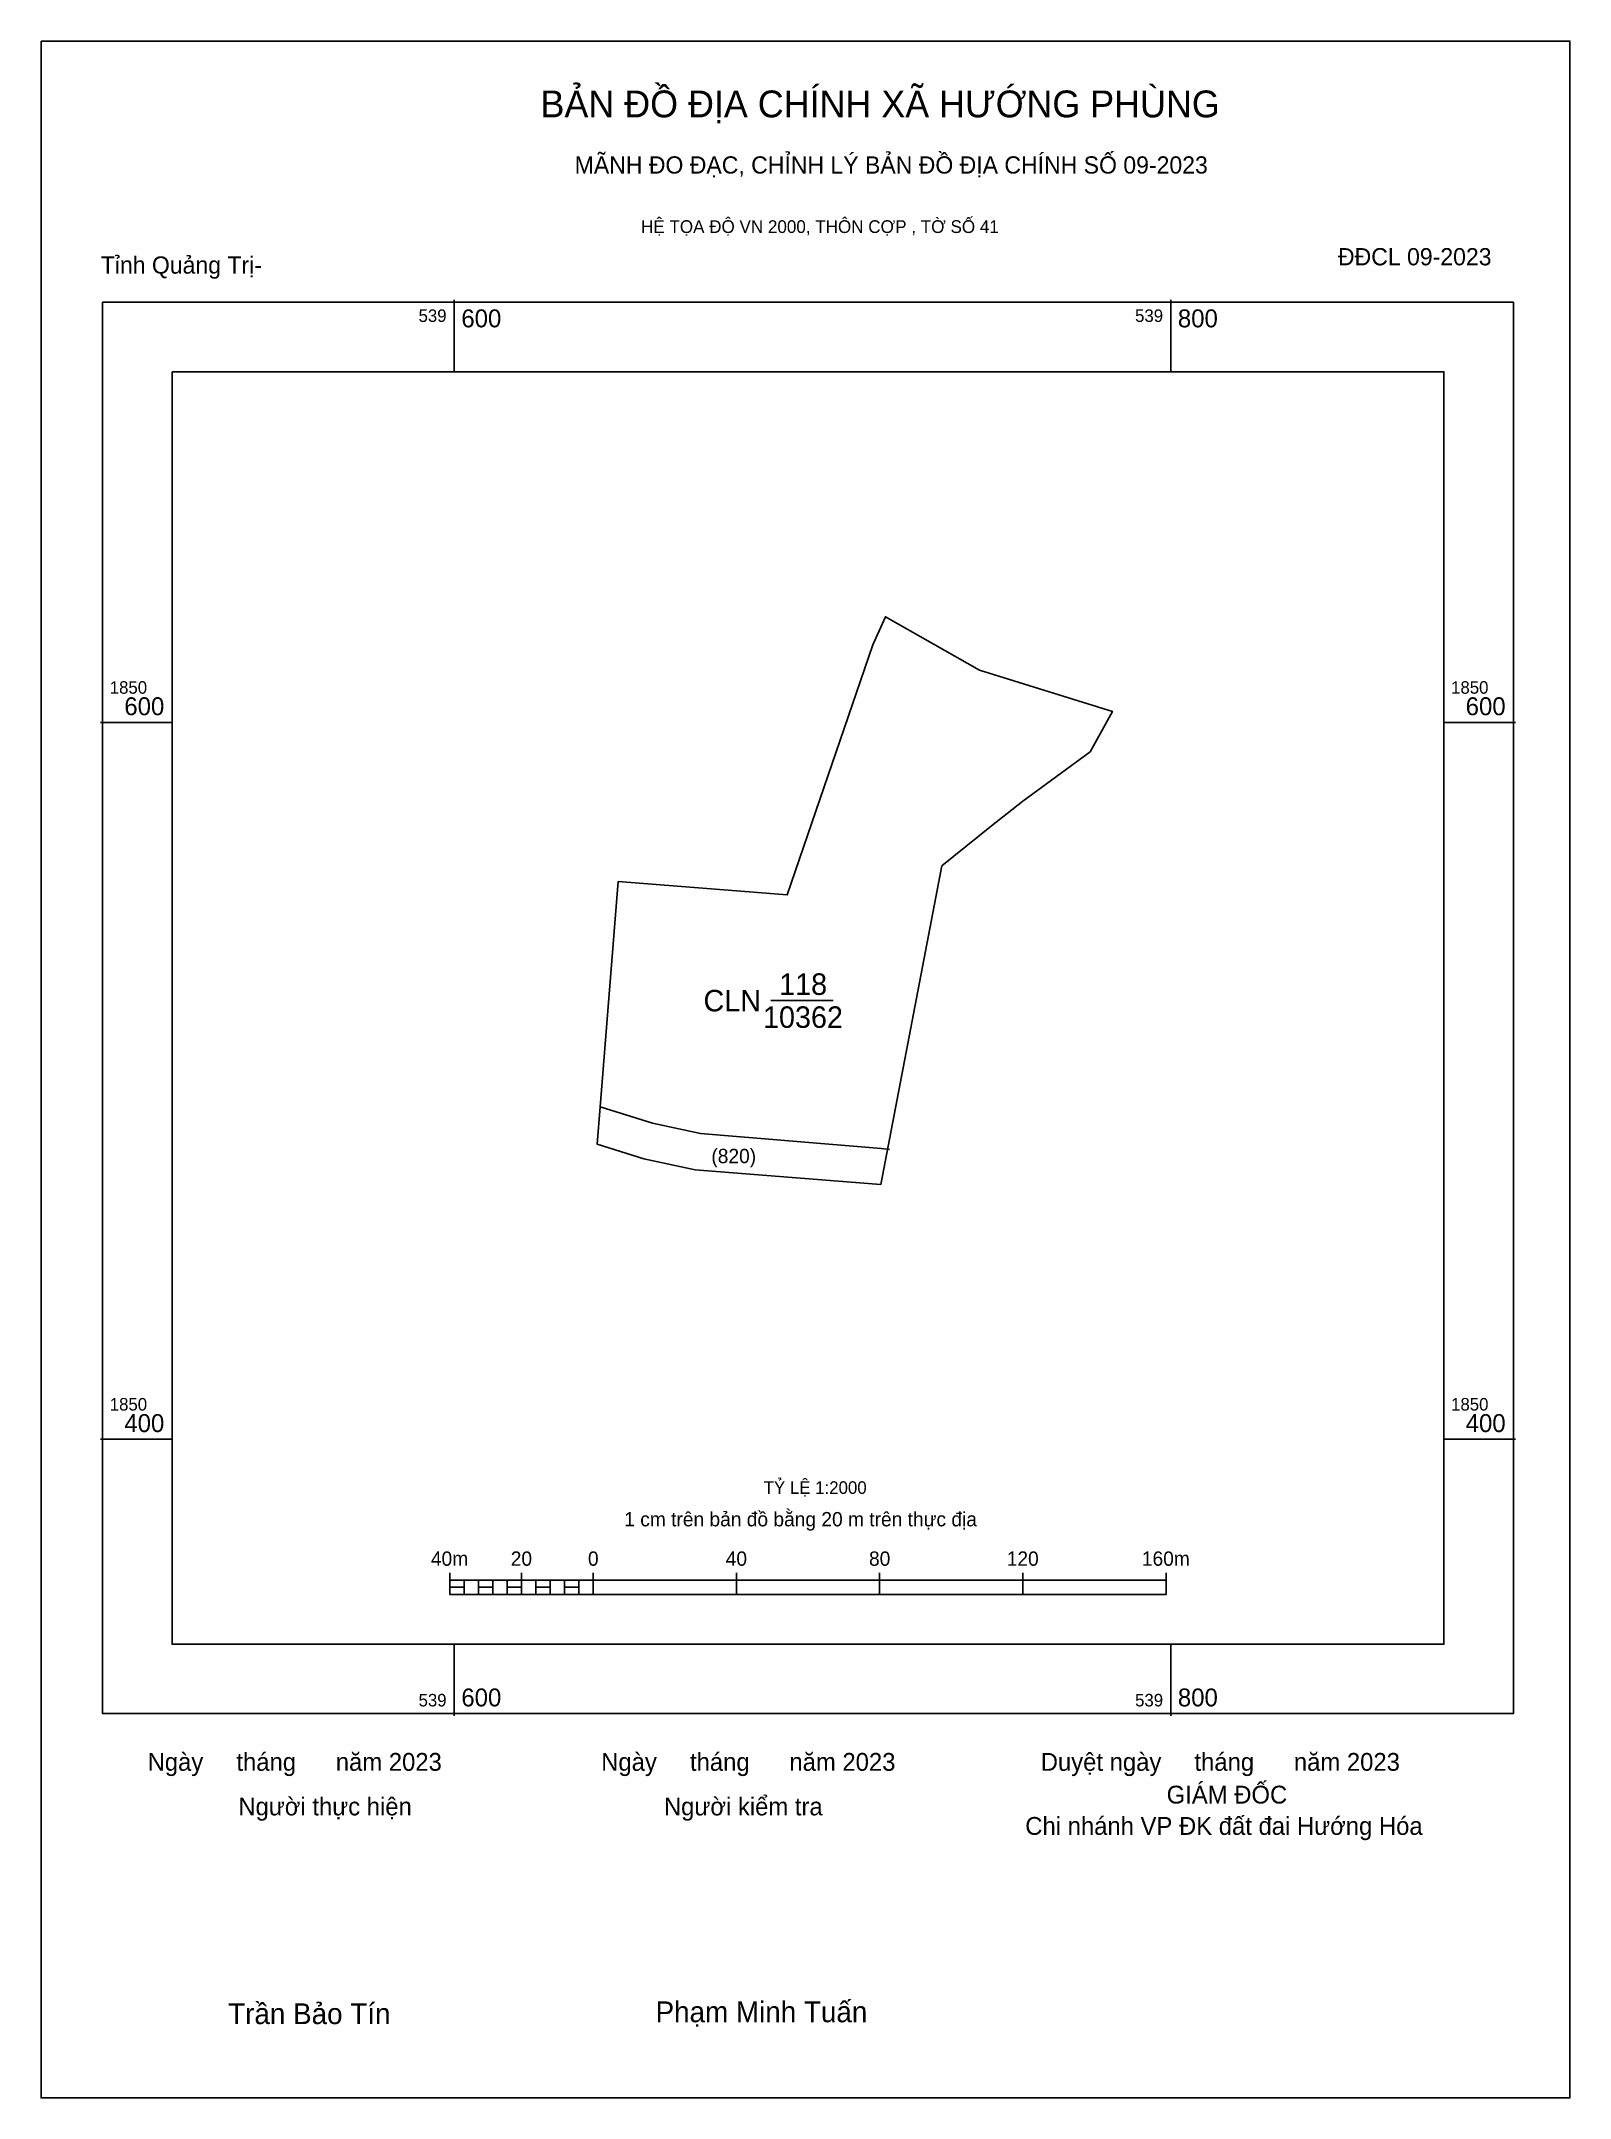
# Model space of a CAD drawing. Extents: x 539485 to 539911, y 1850216 to 1850790.
import ezdxf

# ---------------------------------------------------------------- set-up
doc = ezdxf.new("R2010")
doc.units = 0
for name, color, linetype in [('Level 10', 7, 'Continuous'), ('Level 13', 7, 'Continuous'), ('Level 15', 7, 'Continuous'), ('Level 27', 7, 'Continuous'), ('Level 50', 7, 'Continuous'), ('Level 6', 7, 'Continuous'), ('Level 62', 7, 'Continuous'), ('Level 63', 7, 'Continuous'), ('Level 9', 7, 'Continuous')]:
    doc.layers.add(name, color=color, linetype=linetype)

msp = doc.modelspace()

# ---------------------------------------------------------------- linework, layer by layer
at = {"layer": 'Level 10'}
msp.add_line((539688.37, 1850522.37), (539705.81, 1850522.37), dxfattribs=at)
msp.add_lwpolyline([(539758.71, 1850578.05), (539749.94, 1850571.1), (539736.13, 1850559.96), (539719.09, 1850471.09), (539717.9, 1850471.17), (539667.26, 1850475.2), (539652.91, 1850478.21), (539639.89, 1850482.33), (539640.72, 1850492.74), (539645.75, 1850555.58), (539692.97, 1850551.88), (539716.85, 1850621.62)], dxfattribs=at)
at = {"layer": 'Level 15'}
msp.add_lwpolyline([(539484.7, 1850790.07), (539911.42, 1850790.07), (539911.42, 1850216.24), (539484.7, 1850216.24)], close=True, dxfattribs=at)
at = {"layer": 'Level 27'}
for p, q in [((539716.85, 1850621.62), (539716.83, 1850621.63)), ((539645.75, 1850555.58), (539645.76, 1850555.6)), ((539736.13, 1850559.96), (539736.13, 1850559.94)), ((539736.13, 1850559.96), (539736.15, 1850559.96)), ((539639.89, 1850482.33), (539639.88, 1850482.31)), ((539719.09, 1850471.09), (539719.11, 1850471.09))]:
    msp.add_line(p, q, dxfattribs=at)
at = {"layer": 'Level 50'}
for points in [[(539716.85, 1850621.62), (539720.38, 1850629.45), (539746.66, 1850614.6), (539783.72, 1850603.07), (539777.5, 1850591.83), (539758.71, 1850578.05)], [(539640.72, 1850492.74), (539655.33, 1850488.16), (539668.79, 1850485.28), (539719.22, 1850481.16), (539721.5, 1850480.87)]]:
    msp.add_lwpolyline(points, dxfattribs=at)
at = {"layer": 'Level 62'}
msp.add_lwpolyline([(539521.25, 1850697.85), (539876.27, 1850697.85), (539876.27, 1850342.82), (539521.25, 1850342.82)], close=True, dxfattribs=at)
at = {"layer": 'Level 63'}
for p, q in [((539600, 1850717.85), (539600, 1850697.85)), ((539800, 1850717.85), (539800, 1850697.85)), ((539501.25, 1850600), (539521.25, 1850600)), ((539876.27, 1850600), (539896.27, 1850600)), ((539501.25, 1850400), (539521.25, 1850400)), ((539876.27, 1850400), (539896.27, 1850400)), ((539598.76, 1850362.69), (539598.76, 1850356.69)), ((539598.76, 1850360.69), (539798.76, 1850360.69)), ((539602.76, 1850360.69), (539602.76, 1850356.69)), ((539606.76, 1850360.69), (539606.76, 1850356.69)), ((539610.76, 1850360.69), (539610.76, 1850356.69)), ((539614.76, 1850360.69), (539614.76, 1850356.69)), ((539618.76, 1850362.69), (539618.76, 1850356.69)), ((539618.76, 1850360.69), (539618.76, 1850356.69)), ((539622.76, 1850360.69), (539622.76, 1850356.69)), ((539626.76, 1850360.69), (539626.76, 1850356.69)), ((539630.76, 1850360.69), (539630.76, 1850356.69)), ((539634.76, 1850360.69), (539634.76, 1850356.69)), ((539638.76, 1850362.69), (539638.76, 1850356.69)), ((539638.76, 1850360.69), (539638.76, 1850356.69)), ((539678.76, 1850362.69), (539678.76, 1850356.69)), ((539718.76, 1850362.69), (539718.76, 1850356.69)), ((539758.76, 1850362.69), (539758.76, 1850356.69)), ((539798.76, 1850362.69), (539798.76, 1850356.69)), ((539598.76, 1850356.69), (539798.76, 1850356.69)), ((539600, 1850342.82), (539600, 1850322.82)), ((539800, 1850342.82), (539800, 1850322.82))]:
    msp.add_line(p, q, dxfattribs=at)
for points in [[(539501.87, 1850717.22), (539895.65, 1850717.22), (539895.65, 1850323.45), (539501.87, 1850323.45)], [(539598.76, 1850358.69), (539602.76, 1850358.69), (539602.76, 1850356.69), (539598.76, 1850356.69)], [(539598.76, 1850358.69), (539602.76, 1850358.69), (539602.76, 1850356.69), (539598.76, 1850356.69)], [(539606.76, 1850358.69), (539610.76, 1850358.69), (539610.76, 1850356.69), (539606.76, 1850356.69)], [(539614.76, 1850358.69), (539618.76, 1850358.69), (539618.76, 1850356.69), (539614.76, 1850356.69)], [(539622.76, 1850358.69), (539626.76, 1850358.69), (539626.76, 1850356.69), (539622.76, 1850356.69)], [(539630.76, 1850358.69), (539634.76, 1850358.69), (539634.76, 1850356.69), (539630.76, 1850356.69)]]:
    msp.add_lwpolyline(points, close=True, dxfattribs=at)

# ---------------------------------------------------------------- texts
at = {"layer": 'Level 13'}
for s, p in [('118', (539690.7, 1850523.97)), ('CLN', (539669.59, 1850519.37)), ('10362', (539686.2, 1850514.77))]:
    msp.add_text(s, height=6, dxfattribs=at).set_placement(p)
at = {"layer": 'Level 6'}
msp.add_text('TỶ LỆ 1:2000', height=3.5158, dxfattribs=at).set_placement((539686.39, 1850384.75))
at = {"layer": 'Level 63'}
for s, height, p in [('BẢN ĐỒ ĐỊA CHÍNH XÃ HƯỚNG PHÙNG', 7.4873, (539624.1, 1850768.81)), ('MÃNH ĐO ĐẠC, CHỈNH LÝ BẢN ĐỒ ĐỊA CHÍNH SỐ 09-2023', 4.8044, (539633.64, 1850753.12)), ('HỆ TỌA ĐỘ VN 2000, THÔN CỢP , TỜ SỐ 41', 3.5565, (539652.16, 1850736.54)), ('539', 3.5, (539590.06, 1850711.72)), ('600', 5, (539602, 1850710.22)), ('539', 3.5, (539790.06, 1850711.72)), ('800', 5, (539802, 1850710.22)), ('1850', 3.5, (539503.87, 1850608)), ('1850', 3.5, (539878.27, 1850608)), ('600', 5, (539507.93, 1850602)), ('600', 5, (539882.33, 1850602)), ('(820)', 4, (539671.79, 1850477.02)), ('1850', 3.5, (539503.87, 1850408)), ('400', 5, (539507.93, 1850402)), ('1850', 3.5, (539878.27, 1850408)), ('400', 5, (539882.33, 1850402)), ('1 cm trên bản đồ bằng 20 m trên thực địa', 4, (539647.48, 1850375.69)), ('40m', 4, (539593.5, 1850364.69)), ('20', 4, (539615.79, 1850364.69)), ('0', 4, (539637.34, 1850364.69)), ('40', 4, (539675.79, 1850364.69)), ('80', 4, (539715.79, 1850364.69)), ('120', 4, (539754.23, 1850364.69)), ('160m', 4, (539791.95, 1850364.69)), ('539', 3.5, (539590.06, 1850325.45)), ('600', 5, (539602, 1850325.45)), ('539', 3.5, (539790.06, 1850325.45)), ('800', 5, (539802, 1850325.45)), ('Ngày     tháng      năm 2023', 4.9766, (539514.43, 1850307.49)), ('Ngày     tháng      năm 2023', 4.9766, (539641.04, 1850307.49)), ('Duyệt ngày     tháng      năm 2023', 4.9766, (539763.72, 1850307.49)), ('GIÁM ĐỐC', 4.977, (539798.87, 1850298.35)), ('Người thực hiện', 4.9766, (539539.76, 1850295.05)), ('Người kiểm tra', 4.9766, (539658.54, 1850295.05)), ('Chi nhánh VP ĐK đất đai Hướng Hóa', 4.9766, (539759.4, 1850289.62)), ('Trần Bảo Tín', 5.8048, (539536.92, 1850236.82)), ('Phạm Minh Tuấn', 5.8048, (539656.21, 1850237.34))]:
    msp.add_text(s, height=height, dxfattribs=at).set_placement(p)
at = {"layer": 'Level 9'}
for s, p in [('Tỉnh Quảng Trị-', (539501.35, 1850725.2)), ('ĐĐCL 09-2023', (539846.69, 1850727.52))]:
    msp.add_text(s, height=4.8044, dxfattribs=at).set_placement(p)

doc.saveas('drawing.dxf')
